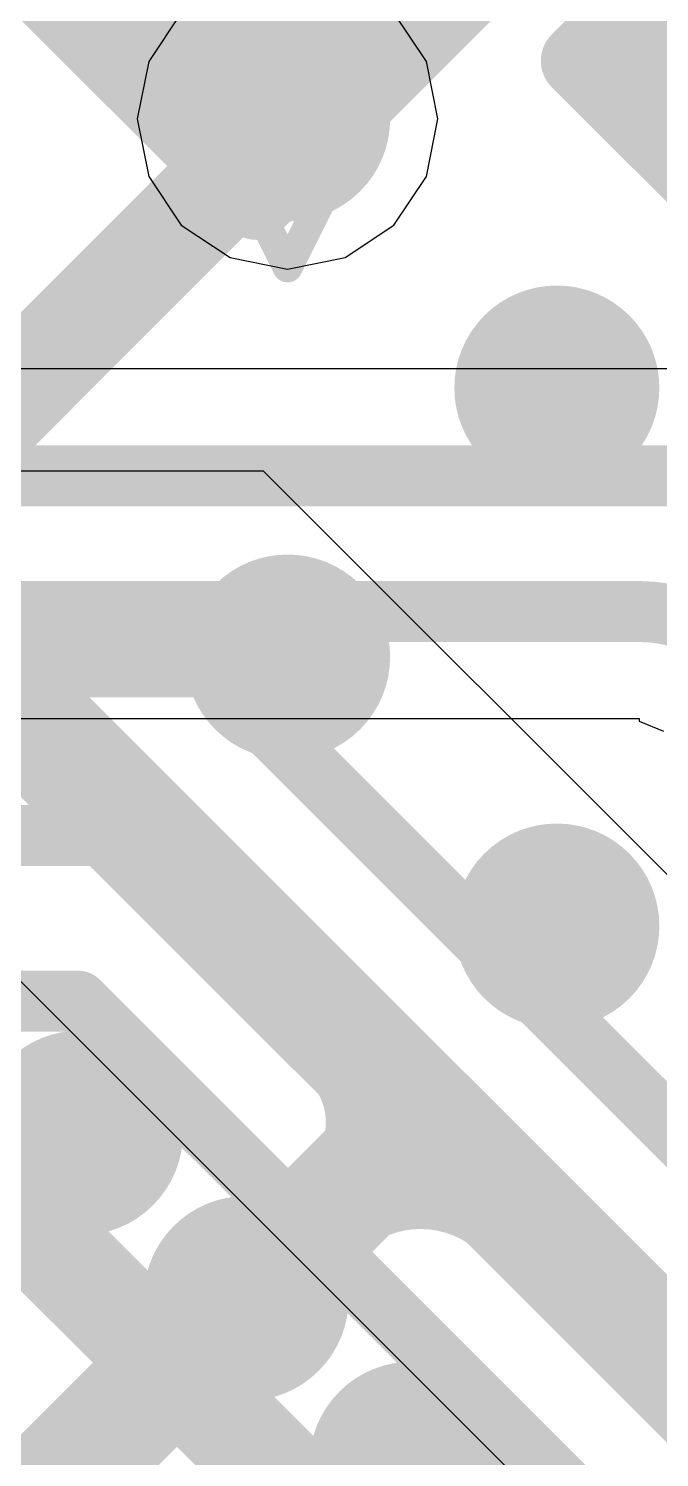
# Model space of a CAD drawing. Header units: inches. Extents: x -6 to 283, y -12 to 154.
# Drawn here: x 49.37 to 50.446, y 2.772 to 5.213 of the extents above; entities that cross this region are included whole.
import ezdxf

# ---------------------------------------------------------------- set-up
doc = ezdxf.new("R2010")
doc.units = ezdxf.units.IN
for name, color, linetype in [('Bottom Layer', 5, 'Continuous'), ('Bottom Overlay', 54, 'Continuous'), ('Bottom Paste', 16, 'Continuous'), ('Bottom Solder', 6, 'Continuous'), ('Drill Drawing', 1, 'Continuous'), ('GND-1', 16, 'Continuous'), ('GND-2', 90, 'Continuous'), ('GND-3', 216, 'Continuous'), ('GND-4', 54, 'Continuous'), ('PWR-1', 156, 'Continuous'), ('PWR-2', 130, 'Continuous'), ('Signal L1', 76, 'Continuous'), ('Signal L2', 6, 'Continuous'), ('Top Layer', 1, 'Continuous'), ('Top Paste', 8, 'Continuous'), ('Top Solder', 216, 'Continuous'), ('Via Holes', 16, 'Continuous')]:
    doc.layers.add(name, color=color, linetype=linetype)

# ---------------------------------------------------------------- blocks, each defined once
blk = doc.blocks.new('R___0201_B_37')
at = {"layer": 'Bottom Layer'}
for points in [[(-0.40999791, 0.18499963), (-0.13999845, 0.18499963), (-0.13999845, -0.18499963), (-0.40999791, -0.18499963)], [(0.14000099, 0.18499963), (0.41000045, 0.18499963), (0.41000045, -0.18499963), (0.14000099, -0.18499963)]]:
    blk.add_hatch(color=5, dxfattribs=at).paths.add_polyline_path(points)
at = {"layer": 'Bottom Paste'}
for points in [[(-0.40999791, 0.18499963), (-0.13999845, 0.18499963), (-0.13999845, -0.18499963), (-0.40999791, -0.18499963)], [(0.14000099, 0.18499963), (0.41000045, 0.18499963), (0.41000045, -0.18499963), (0.14000099, -0.18499963)]]:
    blk.add_hatch(color=16, dxfattribs=at).paths.add_polyline_path(points)
at = {"layer": 'Bottom Solder'}
for points in [[(-0.46499907, 0.24000079), (-0.08499729, 0.24000079), (-0.08499729, -0.24000079), (-0.46499907, -0.24000079)], [(0.08499983, 0.24000079), (0.46500161, 0.24000079), (0.46500161, -0.24000079), (0.08499983, -0.24000079)]]:
    blk.add_hatch(color=6, dxfattribs=at).paths.add_polyline_path(points)
at = {"layer": 'Bottom Overlay'}
for points in [[(-0.4826, 0.254, 0.127, 0.127, 0), (-0.4826, -0.254, 0.127, 0.127, 0)], [(-0.4826, 0.254, 0.127, 0.127, 0), (0.4826, 0.254, 0.127, 0.127, 0)], [(0.4826, 0.254, 0.127, 0.127, 0), (0.4826, -0.254, 0.127, 0.127, 0)], [(-0.4826, -0.254, 0.127, 0.127, 0), (0.4826, -0.254, 0.127, 0.127, 0)]]:
    blk.add_lwpolyline(points, format="xyseb", dxfattribs=at)
for points in [[(-0.51435, 0.254, 0.0635, 0.0635, 1), (-0.4508499999999999, 0.254, 0.0635, 0.0635, 1)], [(-0.51435, 0.254, 0.0635, 0.0635, 1), (-0.4508499999999999, 0.254, 0.0635, 0.0635, 1)], [(0.4508499999999999, 0.254, 0.0635, 0.0635, 1), (0.51435, 0.254, 0.0635, 0.0635, 1)], [(0.4508499999999999, 0.254, 0.0635, 0.0635, 1), (0.51435, 0.254, 0.0635, 0.0635, 1)], [(-0.51435, -0.254, 0.0635, 0.0635, 1), (-0.4508499999999999, -0.254, 0.0635, 0.0635, 1)], [(-0.51435, -0.254, 0.0635, 0.0635, 1), (-0.4508499999999999, -0.254, 0.0635, 0.0635, 1)], [(0.4508499999999999, -0.254, 0.0635, 0.0635, 1), (0.51435, -0.254, 0.0635, 0.0635, 1)], [(0.4508499999999999, -0.254, 0.0635, 0.0635, 1), (0.51435, -0.254, 0.0635, 0.0635, 1)]]:
    blk.add_lwpolyline(points, format="xyseb", close=True, dxfattribs=at)
blk = doc.blocks.new('BGA_565_15_5_14_4__57')
at = {"layer": 'Top Layer'}
h = blk.add_hatch(color=1, dxfattribs=at)
edge = h.paths.add_edge_path()
edge.add_arc((7.00000124, 0.8000009399999999), 0.12499848, 0, 360)
h = blk.add_hatch(color=1, dxfattribs=at)
edge = h.paths.add_edge_path()
edge.add_arc((7.00000124, 0.3999992), 0.12499848, 0, 360)
h = blk.add_hatch(color=1, dxfattribs=at)
edge = h.paths.add_edge_path()
edge.add_arc((6.174999079999999, 0.32500062), 0.12499848, 0, 360)
h = blk.add_hatch(color=1, dxfattribs=at)
edge = h.paths.add_edge_path()
edge.add_arc((7.00000124, 0), 0.12499848, 0, 360)
h = blk.add_hatch(color=1, dxfattribs=at)
edge = h.paths.add_edge_path()
edge.add_arc((5.52500038, -0.32500062), 0.12499848, 0, 360)
h = blk.add_hatch(color=1, dxfattribs=at)
edge = h.paths.add_edge_path()
edge.add_arc((6.174999079999999, -0.32500062), 0.12499848, 0, 360)
h = blk.add_hatch(color=1, dxfattribs=at)
edge = h.paths.add_edge_path()
edge.add_arc((5.52500038, -0.9749993199999999), 0.12499848, 0, 360)
at = {"layer": 'Top Paste'}
h = blk.add_hatch(color=8, dxfattribs=at)
edge = h.paths.add_edge_path()
edge.add_arc((7.00000124, 0.8000009399999999), 0.12499848, 0, 360)
h = blk.add_hatch(color=8, dxfattribs=at)
edge = h.paths.add_edge_path()
edge.add_arc((7.00000124, 0.3999992), 0.12499848, 0, 360)
h = blk.add_hatch(color=8, dxfattribs=at)
edge = h.paths.add_edge_path()
edge.add_arc((6.174999079999999, 0.32500062), 0.12499848, 0, 360)
h = blk.add_hatch(color=8, dxfattribs=at)
edge = h.paths.add_edge_path()
edge.add_arc((7.00000124, 0), 0.12499848, 0, 360)
h = blk.add_hatch(color=8, dxfattribs=at)
edge = h.paths.add_edge_path()
edge.add_arc((5.52500038, -0.32500062), 0.12499848, 0, 360)
h = blk.add_hatch(color=8, dxfattribs=at)
edge = h.paths.add_edge_path()
edge.add_arc((6.174999079999999, -0.32500062), 0.12499848, 0, 360)
h = blk.add_hatch(color=8, dxfattribs=at)
edge = h.paths.add_edge_path()
edge.add_arc((5.52500038, -0.9749993199999999), 0.12499848, 0, 360)
at = {"layer": 'Top Solder'}
h = blk.add_hatch(color=216, dxfattribs=at)
edge = h.paths.add_edge_path()
edge.add_arc((7.00000124, 0.8000009399999999), 0.17499838, 0, 360)
h = blk.add_hatch(color=216, dxfattribs=at)
edge = h.paths.add_edge_path()
edge.add_arc((7.00000124, 0.3999992), 0.17499838, 0, 360)
h = blk.add_hatch(color=216, dxfattribs=at)
edge = h.paths.add_edge_path()
edge.add_arc((6.174999079999999, 0.32500062), 0.17499838, 0, 360)
h = blk.add_hatch(color=216, dxfattribs=at)
edge = h.paths.add_edge_path()
edge.add_arc((7.00000124, 0), 0.17499838, 0, 360)
h = blk.add_hatch(color=216, dxfattribs=at)
edge = h.paths.add_edge_path()
edge.add_arc((5.52500038, -0.32500062), 0.17499838, 0, 360)
h = blk.add_hatch(color=216, dxfattribs=at)
edge = h.paths.add_edge_path()
edge.add_arc((6.174999079999999, -0.32500062), 0.17499838, 0, 360)
h = blk.add_hatch(color=216, dxfattribs=at)
edge = h.paths.add_edge_path()
edge.add_arc((5.52500038, -0.9749993199999999), 0.17499838, 0, 360)
blk = doc.blocks.new('CAP_0201_B_335')
at = {"layer": 'Bottom Layer'}
for points in [[(-0.44999656, 0.1499997), (-0.14999716, 0.1499997), (-0.14999716, -0.1499997), (-0.44999656, -0.1499997)], [(0.14999716, 0.1499997), (0.44999656, 0.1499997), (0.44999656, -0.1499997), (0.14999716, -0.1499997)]]:
    blk.add_hatch(color=5, dxfattribs=at).paths.add_polyline_path(points)
at = {"layer": 'Bottom Paste'}
for points in [[(-0.44999656, 0.1499997), (-0.14999716, 0.1499997), (-0.14999716, -0.1499997), (-0.44999656, -0.1499997)], [(0.14999716, 0.1499997), (0.44999656, 0.1499997), (0.44999656, -0.1499997), (0.14999716, -0.1499997)]]:
    blk.add_hatch(color=16, dxfattribs=at).paths.add_polyline_path(points)
at = {"layer": 'Bottom Solder'}
for points in [[(-0.50499772, 0.20500086), (-0.094996, 0.20500086), (-0.094996, -0.20500086), (-0.50499772, -0.20500086)], [(0.094996, 0.20500086), (0.50499772, 0.20500086), (0.50499772, -0.20500086), (0.094996, -0.20500086)]]:
    blk.add_hatch(color=6, dxfattribs=at).paths.add_polyline_path(points)
at = {"layer": 'Bottom Overlay'}
for points in [[(-0.5334, 0.2286, 0.127, 0.127, 0), (-0.2032, 0.2286, 0.127, 0.127, 0)], [(-0.5334, 0.2286, 0.127, 0.127, 0), (-0.5334, -0.2286, 0.127, 0.127, 0)], [(0.2032, 0.2286, 0.127, 0.127, 0), (0.5334, 0.2286, 0.127, 0.127, 0)], [(0.5334, 0.2286, 0.127, 0.127, 0), (0.5334, -0.2286, 0.127, 0.127, 0)], [(-0.5334, -0.2286, 0.127, 0.127, 0), (-0.2032, -0.2286, 0.127, 0.127, 0)], [(0.2032, -0.2286, 0.127, 0.127, 0), (0.5334, -0.2286, 0.127, 0.127, 0)]]:
    blk.add_lwpolyline(points, format="xyseb", dxfattribs=at)
for points in [[(-0.5651499999999999, 0.2286, 0.0635, 0.0635, 1), (-0.5016499999999999, 0.2286, 0.0635, 0.0635, 1)], [(-0.5651499999999999, 0.2286, 0.0635, 0.0635, 1), (-0.5016499999999999, 0.2286, 0.0635, 0.0635, 1)], [(-0.23495, 0.2286, 0.0635, 0.0635, 1), (-0.17145, 0.2286, 0.0635, 0.0635, 1)], [(0.17145, 0.2286, 0.0635, 0.0635, 1), (0.23495, 0.2286, 0.0635, 0.0635, 1)], [(0.5016499999999999, 0.2286, 0.0635, 0.0635, 1), (0.5651499999999999, 0.2286, 0.0635, 0.0635, 1)], [(0.5016499999999999, 0.2286, 0.0635, 0.0635, 1), (0.5651499999999999, 0.2286, 0.0635, 0.0635, 1)], [(-0.5651499999999999, -0.2286, 0.0635, 0.0635, 1), (-0.5016499999999999, -0.2286, 0.0635, 0.0635, 1)], [(-0.5651499999999999, -0.2286, 0.0635, 0.0635, 1), (-0.5016499999999999, -0.2286, 0.0635, 0.0635, 1)], [(-0.23495, -0.2286, 0.0635, 0.0635, 1), (-0.17145, -0.2286, 0.0635, 0.0635, 1)], [(0.17145, -0.2286, 0.0635, 0.0635, 1), (0.23495, -0.2286, 0.0635, 0.0635, 1)], [(0.5016499999999999, -0.2286, 0.0635, 0.0635, 1), (0.5651499999999999, -0.2286, 0.0635, 0.0635, 1)], [(0.5016499999999999, -0.2286, 0.0635, 0.0635, 1), (0.5651499999999999, -0.2286, 0.0635, 0.0635, 1)]]:
    blk.add_lwpolyline(points, format="xyseb", close=True, dxfattribs=at)

msp = doc.modelspace()

# ---------------------------------------------------------------- hatches: boundary and pattern name
at = {"layer": 'Bottom Layer'}
h = msp.add_hatch(color=5, dxfattribs=at)
edge = h.paths.add_edge_path()
edge.add_arc((49.8116098, 5.0586386), 0.1499997, 0, 360)
at = {"layer": 'GND-1'}
h = msp.add_hatch(color=16, dxfattribs=at)
edge = h.paths.add_edge_path()
edge.add_arc((49.8116098, 5.0586386), 0.1499997, 0, 360)
at = {"layer": 'GND-2'}
h = msp.add_hatch(color=90, dxfattribs=at)
edge = h.paths.add_edge_path()
edge.add_arc((49.8116098, 5.0586386), 0.1499997, 0, 360)
at = {"layer": 'GND-3'}
h = msp.add_hatch(color=216, dxfattribs=at)
edge = h.paths.add_edge_path()
edge.add_arc((49.8116098, 5.0586386), 0.1499997, 0, 360)
at = {"layer": 'GND-4'}
h = msp.add_hatch(color=54, dxfattribs=at)
edge = h.paths.add_edge_path()
edge.add_arc((49.8116098, 5.0586386), 0.1499997, 0, 360)
at = {"layer": 'PWR-1'}
h = msp.add_hatch(color=156, dxfattribs=at)
edge = h.paths.add_edge_path()
edge.add_arc((49.8116098, 5.0586386), 0.1499997, 0, 360)
at = {"layer": 'PWR-2'}
h = msp.add_hatch(color=130, dxfattribs=at)
edge = h.paths.add_edge_path()
edge.add_arc((49.8116098, 5.0586386), 0.1499997, 0, 360)
at = {"layer": 'Signal L1'}
h = msp.add_hatch(color=76, dxfattribs=at)
edge = h.paths.add_edge_path()
edge.add_arc((49.8116098, 5.0586386), 0.1499997, 0, 360)
at = {"layer": 'Signal L2'}
h = msp.add_hatch(color=6, dxfattribs=at)
edge = h.paths.add_edge_path()
edge.add_arc((49.8116098, 5.0586386), 0.1499997, 0, 360)
at = {"layer": 'Top Layer'}
h = msp.add_hatch(color=1, dxfattribs=at)
edge = h.paths.add_edge_path()
edge.add_arc((49.8116098, 5.0586386), 0.1499997, 0, 360)
at = {"layer": 'Via Holes'}
h = msp.add_hatch(color=7, dxfattribs=at)
edge = h.paths.add_edge_path()
edge.add_arc((49.8116098, 5.0586386), 0.07499858, 0, 360)

# ---------------------------------------------------------------- linework, layer by layer
at = {"layer": 'Bottom Layer'}
for p, q in [((50.48586296, 4.63154522), (49.2028226, 4.63154522)), ((49.0673136, 4.034393759999999), (50.41182449999999, 4.034393759999999)), ((50.41182449999999, 4.034393759999999), (50.41182449999999, 4.02967952)), ((50.41182449999999, 4.02967952), (50.45342716, 4.01244816))]:
    msp.add_line(p, q, dxfattribs=at)
for points in [[(49.2028226, 4.44896748, 0.10414, 0.10414, 0), (50.48586296, 4.44896748, 0.10414, 0.10414, 0)], [(50.48586296, 4.44896748, 0.10414, 0.10414, -0.4135516185119074), (50.86227826, 4.073403079999999, 0.10414, 0.10414, 0)], [(49.0673136, 4.2169715, 0.10414, 0.10414, 0), (50.41182449999999, 4.2169715, 0.10414, 0.10414, 0)], [(50.41182449999999, 4.2169715, 0.10414, 0.10414, -0.4142135623730951), (50.6579505, 3.9708455, 0.10414, 0.10414, 0)]]:
    msp.add_lwpolyline(points, format="xyseb", dxfattribs=at)
for points in [[(50.45982796, 4.44896748, 0.05207, 0.05207, 1), (50.51189795999999, 4.44896748, 0.05207, 0.05207, 1)], [(50.45982796, 4.44896748, 0.05207, 0.05207, 1), (50.51189795999999, 4.44896748, 0.05207, 0.05207, 1)], [(50.3857895, 4.2169715, 0.05207, 0.05207, 1), (50.43785949999999, 4.2169715, 0.05207, 0.05207, 1)], [(50.3857895, 4.2169715, 0.05207, 0.05207, 1), (50.43785949999999, 4.2169715, 0.05207, 0.05207, 1)]]:
    msp.add_lwpolyline(points, format="xyseb", close=True, dxfattribs=at)
at = {"layer": 'Drill Drawing'}
for points in [[(49.55760979999999, 5.3126386, 0.0508, 0.0508, 0), (49.8116098, 4.8046386, 0.0508, 0.0508, 0)], [(49.8116098, 4.8046386, 0.0508, 0.0508, 0), (50.0656098, 5.3126386, 0.0508, 0.0508, 0)]]:
    msp.add_lwpolyline(points, format="xyseb", dxfattribs=at)
msp.add_lwpolyline([(49.7989098, 4.8046386, 0.0254, 0.0254, 1), (49.82430979999999, 4.8046386, 0.0254, 0.0254, 1)], format="xyseb", close=True, dxfattribs=at)
msp.add_lwpolyline([(49.7989098, 4.8046386, 0.0254, 0.0254, 1), (49.82430979999999, 4.8046386, 0.0254, 0.0254, 1)], format="xyseb", close=True, dxfattribs=at)
at = {"layer": 'PWR-1'}
for p, q in [((49.63021569999999, 5.2400327), (49.57460748, 5.15680706)), ((50.04861212, 5.15680706), (49.9930039, 5.2400327)), ((49.57460748, 5.15680706), (49.55507996, 5.0586386)), ((50.06813964, 5.0586386), (50.04861212, 5.15680706)), ((49.55507996, 5.0586386), (49.57460748, 4.96047014)), ((50.04861212, 4.96047014), (50.06813964, 5.0586386)), ((49.57460748, 4.96047014), (49.63021569999999, 4.8772445)), ((49.9930039, 4.8772445), (50.04861212, 4.96047014)), ((49.63021569999999, 4.8772445), (49.71344134, 4.82163628)), ((49.90977826, 4.82163628), (49.9930039, 4.8772445)), ((49.71344134, 4.82163628), (49.8116098, 4.802108759999999)), ((49.8116098, 4.802108759999999), (49.90977826, 4.82163628))]:
    msp.add_line(p, q, dxfattribs=at)
at = {"layer": 'PWR-2'}
for p, q in [((51.35599584, 1.58476696), (46.59205565999999, 6.348719839999999)), ((49.63021569999999, 5.2400327), (49.57460748, 5.15680706)), ((50.04861212, 5.15680706), (49.9930039, 5.2400327)), ((49.57460748, 5.15680706), (49.55507996, 5.0586386)), ((50.06813964, 5.0586386), (50.04861212, 5.15680706)), ((49.55507996, 5.0586386), (49.57460748, 4.96047014)), ((50.04861212, 4.96047014), (50.06813964, 5.0586386)), ((49.57460748, 4.96047014), (49.63021569999999, 4.8772445)), ((49.9930039, 4.8772445), (50.04861212, 4.96047014)), ((49.63021569999999, 4.8772445), (49.71344134, 4.82163628)), ((49.90977826, 4.82163628), (49.9930039, 4.8772445)), ((49.71344134, 4.82163628), (49.8116098, 4.802108759999999)), ((49.8116098, 4.802108759999999), (49.90977826, 4.82163628))]:
    msp.add_line(p, q, dxfattribs=at)
for points in [[(42.26224212, 10.27606276, 0.1778, 0.1778, 0), (50.73239281999999, 1.80591206, 0.1778, 0.1778, 0)], [(42.00645142, 9.97019342, 0.1778, 0.1778, 0), (50.79812293999999, 1.1785219, 0.1778, 0.1778, 0)]]:
    msp.add_lwpolyline(points, format="xyseb", dxfattribs=at)
at = {"layer": 'Signal L2'}
for p, q in [((49.63021569999999, 5.2400327), (49.57460748, 5.15680706)), ((50.04861212, 5.15680706), (49.9930039, 5.2400327)), ((49.57460748, 5.15680706), (49.55507996, 5.0586386)), ((50.06813964, 5.0586386), (50.04861212, 5.15680706)), ((49.55507996, 5.0586386), (49.57460748, 4.96047014)), ((50.04861212, 4.96047014), (50.06813964, 5.0586386)), ((49.57460748, 4.96047014), (49.63021569999999, 4.8772445)), ((49.9930039, 4.8772445), (50.04861212, 4.96047014)), ((49.63021569999999, 4.8772445), (49.71344134, 4.82163628)), ((49.90977826, 4.82163628), (49.9930039, 4.8772445)), ((49.71344134, 4.82163628), (49.8116098, 4.802108759999999)), ((49.8116098, 4.802108759999999), (49.90977826, 4.82163628)), ((49.77058372, 4.456623039999999), (45.89604486, 4.456623039999999)), ((51.53601834, 2.69118334), (49.77058372, 4.456623039999999))]:
    msp.add_line(p, q, dxfattribs=at)
for points in [[(42.56819781999999, 4.1222803, 0.10414, 0.10414, 0), (49.67776196, 4.1222803, 0.10414, 0.10414, 0)], [(49.67776196, 4.1222803, 0.10414, 0.10414, 0), (51.25511719999999, 2.54492506, 0.10414, 0.10414, 0)], [(42.48872883999999, 3.83416302, 0.10414, 0.10414, 0), (49.55743962, 3.83416302, 0.10414, 0.10414, 0)], [(49.55743962, 3.83416302, 0.10414, 0.10414, 0), (50.92731749999999, 2.46428514, 0.10414, 0.10414, 0)], [(42.38568358, 3.55120702, 0.10414, 0.10414, 0), (49.45421656, 3.55120702, 0.10414, 0.10414, 0)], [(49.45421656, 3.55120702, 0.10414, 0.10414, 0), (50.59649012, 2.40893346, 0.10414, 0.10414, 0)], [(49.31285286, 3.27359518, 0.10414, 0.10414, 0), (50.26869042, 2.31775762, 0.10414, 0.10414, 0)], [(49.13125302, 2.94821102, 0.08889999999999999, 0.08889999999999999, 0), (49.68428213999999, 2.3951819, 0.08889999999999999, 0.08889999999999999, 0)]]:
    msp.add_lwpolyline(points, format="xyseb", dxfattribs=at)
for points in [[(49.65172696, 4.1222803, 0.05207, 0.05207, 1), (49.70379696, 4.1222803, 0.05207, 0.05207, 1)], [(49.65172696, 4.1222803, 0.05207, 0.05207, 1), (49.70379696, 4.1222803, 0.05207, 0.05207, 1)], [(49.53140462, 3.83416302, 0.05207, 0.05207, 1), (49.58347462, 3.83416302, 0.05207, 0.05207, 1)], [(49.53140462, 3.83416302, 0.05207, 0.05207, 1), (49.58347462, 3.83416302, 0.05207, 0.05207, 1)], [(49.42818156, 3.55120702, 0.05207, 0.05207, 1), (49.48025155999999, 3.55120702, 0.05207, 0.05207, 1)], [(49.42818156, 3.55120702, 0.05207, 0.05207, 1), (49.48025155999999, 3.55120702, 0.05207, 0.05207, 1)]]:
    msp.add_lwpolyline(points, format="xyseb", close=True, dxfattribs=at)
at = {"layer": 'Top Layer'}
for points in [[(50.27123041999999, 5.51825922, 0.254, 0.254, 0), (50.73085104, 5.0586386, 0.254, 0.254, 0)], [(49.20711266, 4.45325754, 0.1778, 0.1778, 0), (49.8116098, 5.05775468, 0.1778, 0.1778, 0)], [(48.7231944, 4.676752140000001, 0.2032, 0.2032, 0), (50.7877064, 2.612240139999999, 0.2032, 0.2032, 0)], [(49.18367862, 4.4290996, 0.1778, 0.1778, 0), (49.37958374, 4.6249971, 0.1778, 0.1778, 0)], [(49.06340708, 4.06263094, 0.1778, 0.1778, -0.3511543973849758), (49.35657642, 4.03049486, 0.1778, 0.1778, 0)], [(49.91977316, 3.46729558, 0.1778, 0.1778, -0.3246994965976109), (49.93986456, 3.25032624, 0.1778, 0.1778, 0)], [(49.93986456, 3.25032624, 0.2032, 0.2032, 0), (49.98121829999999, 3.29167998, 0.2032, 0.2032, 0)], [(48.72185836, 2.03232004, 0.2032, 0.2032, 0), (49.93986456, 3.25032624, 0.2032, 0.2032, 0)], [(49.74101304, 3.0433391, 0.1778, 0.1778, 0), (49.93691816, 3.2392366, 0.1778, 0.1778, 0)], [(49.93986456, 3.25032624, 0.1778, 0.1778, -0.06184705160534452), (49.91187376, 3.214194739999999, 0.1778, 0.1778, 0)], [(49.91193472, 3.2141033, 0.1778, 0.1778, -0.3511543973849758), (50.20510406, 3.18196722, 0.1778, 0.1778, 0)]]:
    msp.add_lwpolyline(points, format="xyseb", dxfattribs=at)
for points in [[(49.7671598, 5.05775468, 0.08889999999999999, 0.08889999999999999, 1), (49.8560598, 5.05775468, 0.08889999999999999, 0.08889999999999999, 1)], [(49.33513374, 4.6249971, 0.08889999999999999, 0.08889999999999999, 1), (49.42403374, 4.6249971, 0.08889999999999999, 0.08889999999999999, 1)], [(49.31212642, 4.03049486, 0.08889999999999999, 0.08889999999999999, 1), (49.40102641999999, 4.03049486, 0.08889999999999999, 0.08889999999999999, 1)], [(49.87532315999999, 3.46729558, 0.08889999999999999, 0.08889999999999999, 1), (49.96422316, 3.46729558, 0.08889999999999999, 0.08889999999999999, 1)], [(49.93041829999999, 3.29167998, 0.1016, 0.1016, 1), (50.0320183, 3.29167998, 0.1016, 0.1016, 1)], [(49.88906455999999, 3.25032624, 0.1016, 0.1016, 1), (49.99066455999999, 3.25032624, 0.1016, 0.1016, 1)], [(49.88906455999999, 3.25032624, 0.1016, 0.1016, 1), (49.99066455999999, 3.25032624, 0.1016, 0.1016, 1)], [(49.89246816, 3.2392366, 0.08889999999999999, 0.08889999999999999, 1), (49.98136816, 3.2392366, 0.08889999999999999, 0.08889999999999999, 1)], [(49.89541456, 3.25032624, 0.08889999999999999, 0.08889999999999999, 1), (49.98431456, 3.25032624, 0.08889999999999999, 0.08889999999999999, 1)], [(49.89541456, 3.25032624, 0.08889999999999999, 0.08889999999999999, 1), (49.98431456, 3.25032624, 0.08889999999999999, 0.08889999999999999, 1)], [(49.86742376, 3.214194739999999, 0.08889999999999999, 0.08889999999999999, 1), (49.95632376, 3.214194739999999, 0.08889999999999999, 0.08889999999999999, 1)], [(49.86748472, 3.2141033, 0.08889999999999999, 0.08889999999999999, 1), (49.95638472, 3.2141033, 0.08889999999999999, 0.08889999999999999, 1)], [(50.16065406, 3.18196722, 0.08889999999999999, 0.08889999999999999, 1), (50.24955405999999, 3.18196722, 0.08889999999999999, 0.08889999999999999, 1)], [(49.69656304, 3.0433391, 0.08889999999999999, 0.08889999999999999, 1), (49.78546304, 3.0433391, 0.08889999999999999, 0.08889999999999999, 1)]]:
    msp.add_lwpolyline(points, format="xyseb", close=True, dxfattribs=at)

# ---------------------------------------------------------------- block references
for name, p, rotation in [('BGA_565_15_5_14_4__57', (54.40792014, 8.2759296), 225), ('R___0201_B_37', (49.92003732, 5.43629342), 45), ('CAP_0201_B_335', (50.84627118, 5.37338016), 45)]:
    msp.add_blockref(name, p, dxfattribs=dict(rotation=rotation))

doc.saveas('drawing.dxf')
